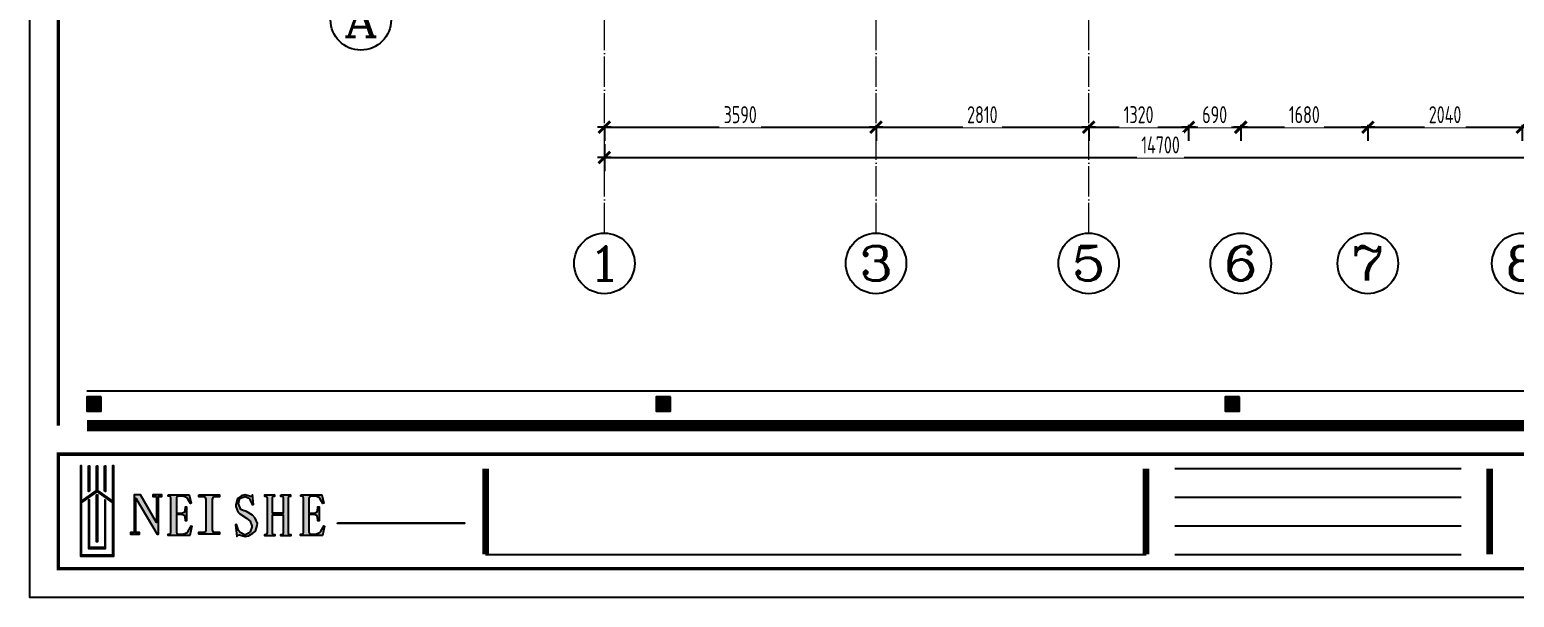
# Model space of a CAD drawing. Header units: inches. Extents: x 72 to 31856, y -22884 to -408.
# Drawn here: x 72 to 19692, y -22884 to -15382 of the extents above; entities that cross this region are included whole.
import ezdxf
from ezdxf.enums import TextEntityAlignment as Align

# ---------------------------------------------------------------- set-up
doc = ezdxf.new("R2010")
doc.units = ezdxf.units.IN
doc.header["$MEASUREMENT"] = 0
doc.linetypes.add('DOTE', pattern=[2.42, 2, -0.2, 0.02, -0.2])
for name, color, linetype in [('15开关布置图-YJ', 2, 'Continuous'), ('AXIS', 1, 'Continuous'), ('AXIS_TEXT', 7, 'Continuous'), ('A图框', 7, 'Continuous'), ('D-ARCHI', 250, 'Continuous'), ('外标注', 50, 'Continuous')]:
    doc.layers.add(name, color=color, linetype=linetype)
doc.styles.add('_TCH_AXIS', font='COMPLEX', dxfattribs={"bigfont": 'GBCBIG'})
doc.styles.add('COMPLEX', font='COMPLEX')
doc.styles.add('HBA-DIMT', font='ARCHS.SHX', dxfattribs={"width": 0.8})
doc.dimstyles.new('HBA_40', dxfattribs={"dimscale": 50, "dimtxt": 2.5, "dimasz": 0.1, "dimexe": 2, "dimexo": 2.5, "dimgap": 0.6, "dimtad": 1, "dimdec": 0, "dimrnd": 5, "dimzin": 0, "dimtxsty": 'HBA-DIMT', "dimblk": 'HBA_DIMENSION_TICK', "dimblk1": 'HBA_DIMENSION_TICK', "dimblk2": 'HBA_DIMENSION_TICK', "dimcen": 0.125, "dimclrd": 44, "dimclre": 44, "dimclrt": 2, "dimadec": 0, "dimazin": 0, "dimtfac": 1, "dimtdec": 0, "dimtix": 1, "dimtmove": 1, "dimatfit": 3, "dimldrblk": 'HBA_Leader_Dot', "dimfxl": 0, "dimtvp": 1, "dimtfill": 1, "dimtolj": 1, "dimtzin": 0, "dimarcsym": 0})

# ---------------------------------------------------------------- blocks, each defined once
blk = doc.blocks.new('HBA_DIMENSION_TICK')
at = {"color": 0, "linetype": 'ByBlock'}
for p, q in [((-10, 0), (0, 0)), ((0, 0), (10, 0))]:
    blk.add_line(p, q, dxfattribs=at)
at = {"color": 50, "linetype": 'ByBlock'}
blk.add_solid([(-10, -7), (-7, -10), (7, 10), (10, 7)], dxfattribs=at)
blk = doc.blocks.new('*D557')
at = {"layer": 'Defpoints', "color": 0, "transparency": 16777216}
for p in [(7667, -16416), (11257, -16416), (11257, -16671)]:
    blk.add_point(p, dxfattribs=at)
at = {"layer": '外标注', "color": 44, "lineweight": -2, "transparency": 16777216}
for p, q in [((7667, -16641), (7667, -16851)), ((7676, -16671), (11248, -16671)), ((11257, -16641), (11257, -16851))]:
    blk.add_line(p, q, dxfattribs=at)
at = {"layer": '外标注', "color": 44, "lineweight": -2, "transparency": 16777216, "xscale": 9, "yscale": 9, "zscale": 9, "rotation": 180}
blk.add_blockref('HBA_DIMENSION_TICK', (7667, -16671), dxfattribs=at)
at = {"layer": '外标注', "color": 44, "lineweight": -2, "transparency": 16777216, "xscale": 9, "yscale": 9, "zscale": 9}
blk.add_blockref('HBA_DIMENSION_TICK', (11257, -16671), dxfattribs=at)
at = {"layer": '外标注', "color": 2, "transparency": 16777216, "insert": (9462, -16505), "char_height": 225, "attachment_point": 5, "style": 'HBA-DIMT', "bg_fill": 3, "box_fill_scale": 1.25, "bg_fill_color": 256, "bg_fill_true_color": 13158600, "bg_fill_transparency": 0}
blk.add_mtext('\\A1;3590', dxfattribs=at)
blk = doc.blocks.new('HBA_Leader_Dot')
at = {"color": 0, "linetype": 'ByBlock'}
blk.add_line((-5, 0), (-10, 0), dxfattribs=at)
at = {"color": 0, "linetype": 'ByBlock', "const_width": 5}
blk.add_lwpolyline([(-2.5, 0, 1), (2.5, 0, 1)], format="xyb", close=True, dxfattribs=at)
blk = doc.blocks.new('*D558')
at = {"layer": 'Defpoints', "color": 0, "transparency": 16777216}
for p in [(11257, -16416), (14067, -16416), (14067, -16671)]:
    blk.add_point(p, dxfattribs=at)
at = {"layer": '外标注', "color": 44, "lineweight": -2, "transparency": 16777216}
for p, q in [((11257, -16641), (11257, -16851)), ((11266, -16671), (14058, -16671)), ((14067, -16641), (14067, -16851))]:
    blk.add_line(p, q, dxfattribs=at)
at = {"layer": '外标注', "color": 44, "lineweight": -2, "transparency": 16777216, "xscale": 9, "yscale": 9, "zscale": 9, "rotation": 180}
blk.add_blockref('HBA_DIMENSION_TICK', (11257, -16671), dxfattribs=at)
at = {"layer": '外标注', "color": 44, "lineweight": -2, "transparency": 16777216, "xscale": 9, "yscale": 9, "zscale": 9}
blk.add_blockref('HBA_DIMENSION_TICK', (14067, -16671), dxfattribs=at)
at = {"layer": '外标注', "color": 2, "transparency": 16777216, "insert": (12662, -16505), "char_height": 225, "attachment_point": 5, "style": 'HBA-DIMT', "bg_fill": 3, "box_fill_scale": 1.25, "bg_fill_color": 256, "bg_fill_true_color": 13158600, "bg_fill_transparency": 0}
blk.add_mtext('\\A1;2810', dxfattribs=at)
blk = doc.blocks.new('*D559')
at = {"layer": 'Defpoints', "color": 0, "transparency": 16777216}
for p in [(14067, -16416), (15387, -16416), (15387, -16671)]:
    blk.add_point(p, dxfattribs=at)
at = {"layer": '外标注', "color": 44, "lineweight": -2, "transparency": 16777216}
for p, q in [((14067, -16641), (14067, -16851)), ((14076, -16671), (15378, -16671)), ((15387, -16641), (15387, -16851))]:
    blk.add_line(p, q, dxfattribs=at)
at = {"layer": '外标注', "color": 44, "lineweight": -2, "transparency": 16777216, "xscale": 9, "yscale": 9, "zscale": 9, "rotation": 180}
blk.add_blockref('HBA_DIMENSION_TICK', (14067, -16671), dxfattribs=at)
at = {"layer": '外标注', "color": 44, "lineweight": -2, "transparency": 16777216, "xscale": 9, "yscale": 9, "zscale": 9}
blk.add_blockref('HBA_DIMENSION_TICK', (15387, -16671), dxfattribs=at)
at = {"layer": '外标注', "color": 2, "transparency": 16777216, "insert": (14727, -16505), "char_height": 225, "attachment_point": 5, "style": 'HBA-DIMT', "bg_fill": 3, "box_fill_scale": 1.25, "bg_fill_color": 256, "bg_fill_true_color": 13158600, "bg_fill_transparency": 0}
blk.add_mtext('\\A1;1320', dxfattribs=at)
blk = doc.blocks.new('*D560')
at = {"layer": 'Defpoints', "color": 0, "transparency": 16777216}
for p in [(15387, -16416), (16077, -16416), (16077, -16671)]:
    blk.add_point(p, dxfattribs=at)
at = {"layer": '外标注', "color": 44, "lineweight": -2, "transparency": 16777216}
for p, q in [((15387, -16641), (15387, -16851)), ((15396, -16671), (16068, -16671)), ((16077, -16641), (16077, -16851))]:
    blk.add_line(p, q, dxfattribs=at)
at = {"layer": '外标注', "color": 44, "lineweight": -2, "transparency": 16777216, "xscale": 9, "yscale": 9, "zscale": 9, "rotation": 180}
blk.add_blockref('HBA_DIMENSION_TICK', (15387, -16671), dxfattribs=at)
at = {"layer": '外标注', "color": 44, "lineweight": -2, "transparency": 16777216, "xscale": 9, "yscale": 9, "zscale": 9}
blk.add_blockref('HBA_DIMENSION_TICK', (16077, -16671), dxfattribs=at)
at = {"layer": '外标注', "color": 2, "transparency": 16777216, "insert": (15732, -16505), "char_height": 225, "attachment_point": 5, "style": 'HBA-DIMT', "bg_fill": 3, "box_fill_scale": 1.25, "bg_fill_color": 256, "bg_fill_true_color": 13158600, "bg_fill_transparency": 0}
blk.add_mtext('\\A1;690', dxfattribs=at)
blk = doc.blocks.new('*D561')
at = {"layer": 'Defpoints', "color": 0, "transparency": 16777216}
for p in [(16077, -16416), (17757, -16416), (17757, -16671)]:
    blk.add_point(p, dxfattribs=at)
at = {"layer": '外标注', "color": 44, "lineweight": -2, "transparency": 16777216}
for p, q in [((16077, -16641), (16077, -16851)), ((16086, -16671), (17748, -16671)), ((17757, -16641), (17757, -16851))]:
    blk.add_line(p, q, dxfattribs=at)
at = {"layer": '外标注', "color": 44, "lineweight": -2, "transparency": 16777216, "xscale": 9, "yscale": 9, "zscale": 9, "rotation": 180}
blk.add_blockref('HBA_DIMENSION_TICK', (16077, -16671), dxfattribs=at)
at = {"layer": '外标注', "color": 44, "lineweight": -2, "transparency": 16777216, "xscale": 9, "yscale": 9, "zscale": 9}
blk.add_blockref('HBA_DIMENSION_TICK', (17757, -16671), dxfattribs=at)
at = {"layer": '外标注', "color": 2, "transparency": 16777216, "insert": (16917, -16505), "char_height": 225, "attachment_point": 5, "style": 'HBA-DIMT', "bg_fill": 3, "box_fill_scale": 1.25, "bg_fill_color": 256, "bg_fill_true_color": 13158600, "bg_fill_transparency": 0}
blk.add_mtext('\\A1;1680', dxfattribs=at)
blk = doc.blocks.new('*D562')
at = {"layer": 'Defpoints', "color": 0, "transparency": 16777216}
for p in [(17757, -16416), (19797, -16416), (19797, -16671)]:
    blk.add_point(p, dxfattribs=at)
at = {"layer": '外标注', "color": 44, "lineweight": -2, "transparency": 16777216}
for p, q in [((17757, -16641), (17757, -16851)), ((17766, -16671), (19788, -16671)), ((19797, -16641), (19797, -16851))]:
    blk.add_line(p, q, dxfattribs=at)
at = {"layer": '外标注', "color": 44, "lineweight": -2, "transparency": 16777216, "xscale": 9, "yscale": 9, "zscale": 9, "rotation": 180}
blk.add_blockref('HBA_DIMENSION_TICK', (17757, -16671), dxfattribs=at)
at = {"layer": '外标注', "color": 44, "lineweight": -2, "transparency": 16777216, "xscale": 9, "yscale": 9, "zscale": 9}
blk.add_blockref('HBA_DIMENSION_TICK', (19797, -16671), dxfattribs=at)
at = {"layer": '外标注', "color": 2, "transparency": 16777216, "insert": (18777, -16505), "char_height": 225, "attachment_point": 5, "style": 'HBA-DIMT', "bg_fill": 3, "box_fill_scale": 1.25, "bg_fill_color": 256, "bg_fill_true_color": 13158600, "bg_fill_transparency": 0}
blk.add_mtext('\\A1;2040', dxfattribs=at)
blk = doc.blocks.new('*D565')
at = {"layer": 'Defpoints', "color": 0, "transparency": 16777216}
for p in [(7667, -16671), (22367, -16671), (22367, -17071)]:
    blk.add_point(p, dxfattribs=at)
at = {"layer": '外标注', "color": 44, "lineweight": -2, "transparency": 16777216}
for p, q in [((7667, -16896), (7667, -17251)), ((22367, -16896), (22367, -17251)), ((7676, -17071), (22358, -17071))]:
    blk.add_line(p, q, dxfattribs=at)
at = {"layer": '外标注', "color": 44, "lineweight": -2, "transparency": 16777216, "xscale": 9, "yscale": 9, "zscale": 9, "rotation": 180}
blk.add_blockref('HBA_DIMENSION_TICK', (7667, -17071), dxfattribs=at)
at = {"layer": '外标注', "color": 44, "lineweight": -2, "transparency": 16777216, "xscale": 9, "yscale": 9, "zscale": 9}
blk.add_blockref('HBA_DIMENSION_TICK', (22367, -17071), dxfattribs=at)
at = {"layer": '外标注', "color": 2, "transparency": 16777216, "insert": (15017, -16905), "char_height": 225, "attachment_point": 5, "style": 'HBA-DIMT', "bg_fill": 3, "box_fill_scale": 1.25, "bg_fill_color": 256, "bg_fill_true_color": 13158600, "bg_fill_transparency": 0}
blk.add_mtext('\\A1;14700', dxfattribs=at)
blk = doc.blocks.new('_AXISO')
blk.add_circle((0, 0), 0.5)
at = {"layer": 'AXIS_TEXT', "style": 'COMPLEX', "width": 1.041667}
blk.add_attdef('A', text='', height=0.56, dxfattribs=at).set_placement((-0.25, -0.28), (0.25, -0.28), align=Align.FIT)
blk = doc.blocks.new('gegwe')
h = blk.add_hatch(color=9)
h.paths.add_polyline_path([(189652, -49616), (189652, -49028), (189629, -49028), (189629, -49617), (189269, -49867), (189269, -49028), (189267, -49028), (189246, -49028), (189246, -51182), (190039, -51182), (190039, -49027), (190014, -49027), (190014, -49865), (190014, -49868)])
h.paths.add_polyline_path([(190014, -49898), (190014, -51161), (189269, -51161), (189269, -49898), (189642, -49636)], flags=16)
h.paths.add_polyline_path([(189641, -49706), (189653, -49716), (189653, -50844), (189629, -50844), (189629, -49716)], flags=0)
h.paths.add_polyline_path([(189825, -49834), (189847, -49852), (189847, -51000), (189439, -51000), (189439, -49849), (189461, -49834), (189461, -50979), (189825, -50979)], flags=0)
h.paths.add_polyline_path([(189439, -49636), (189459, -49620), (189459, -49028), (189439, -49028)], flags=17)
h.paths.add_polyline_path([(189822, -49620), (189847, -49637), (189847, -49027), (189822, -49027)])
at = {"color": 9}
for points in [[(189267, -49028), (189246, -49028), (189246, -51182), (190039, -51182), (190039, -49027), (190014, -49027), (190014, -49865), (190014, -49868)], [(189269, -49867), (189269, -49028), (189267, -49028)], [(189269, -49867), (189629, -49617), (189629, -49028)], [(189439, -49028), (189459, -49028), (189459, -49620), (189439, -49636), (189439, -49028)], [(189629, -49028), (189650, -49028), (189652, -49028), (189652, -49616), (190014, -49868)], [(190014, -49898), (189642, -49636), (189269, -49898)], [(190014, -49898), (190014, -51161), (189269, -51161), (189269, -49898)], [(189439, -49849), (189439, -51000), (189847, -51000), (189847, -49852), (189825, -49834), (189825, -50979), (189461, -50979), (189461, -49834), (189461, -49834), (189439, -49849)], [(189641, -49706), (189653, -49716), (189653, -50844), (189629, -50844), (189629, -49716), (189641, -49706)]]:
    blk.add_lwpolyline(points, dxfattribs=at)
blk.add_lwpolyline([(189822, -49027), (189842, -49027), (189847, -49027), (189847, -49637), (189822, -49620), (189822, -49027)], close=True, dxfattribs=at)
blk = doc.blocks.new('gegeg')
at = {"layer": 'A图框'}
h = blk.add_hatch(color=256, dxfattribs=at)
h.dxf.hatch_style = 1
h.paths.add_polyline_path([(133887, -57733), (134062, -57733), (134062, -57558), (133887, -57558)])
h = blk.add_hatch(color=256, dxfattribs=at)
h.dxf.hatch_style = 1
h.paths.add_polyline_path([(140844, -57733), (141019, -57733), (141019, -57558), (140844, -57558)])
h = blk.add_hatch(color=256, dxfattribs=at)
h.dxf.hatch_style = 1
h.paths.add_polyline_path([(147800, -57733), (147975, -57733), (147975, -57558), (147800, -57558)])
for points in [[(134739, -58777), (134739, -59093), (134540, -58756), (134463, -58756), (134463, -59217), (134420, -59217), (134420, -59237), (134529, -59237), (134529, -59217), (134483, -59217), (134483, -58794), (134745, -59237), (134761, -59237), (134761, -58777), (134804, -58777), (134804, -58756), (134693, -58756), (134693, -58777)], [(134914, -59212), (134909, -59229), (134893, -59235), (134879, -59235), (134879, -59253), (135145, -59253), (135170, -59139), (135158, -59133), (135153, -59151), (135121, -59209), (135116, -59214), (135061, -59235), (135000, -59235), (134986, -59229), (134980, -59212), (134980, -58994), (135047, -58994), (135082, -59011), (135091, -59061), (135091, -59073), (135105, -59073), (135105, -58901), (135091, -58901), (135091, -58919), (135082, -58962), (135047, -58977), (134980, -58977), (134980, -58796), (134986, -58779), (135000, -58774), (135065, -58773), (135114, -58794), (135151, -58861), (135163, -58855), (135137, -58756), (134881, -58756), (134881, -58773), (134893, -58773), (134909, -58779), (134914, -58797)], [(135417, -58811), (135426, -58787), (135445, -58779), (135506, -58779), (135506, -58756), (135256, -58756), (135256, -58779), (135317, -58779), (135338, -58787), (135344, -58810), (135344, -59182), (135339, -59205), (135316, -59213), (135256, -59213), (135256, -59237), (135506, -59237), (135506, -59213), (135446, -59213), (135427, -59206), (135417, -59182)], [(135837, -59038), (135882, -59078), (135903, -59132), (135902, -59152), (135881, -59208), (135872, -59220), (135825, -59243), (135813, -59242), (135761, -59214), (135741, -59189), (135716, -59118), (135702, -59123), (135721, -59263), (135737, -59248), (135751, -59243), (135823, -59263), (135863, -59257), (135916, -59223), (135949, -59199), (135968, -59131), (135971, -59105), (135945, -59040), (135909, -59002), (135837, -58960), (135798, -58947), (135768, -58935), (135738, -58864), (135753, -58809), (135762, -58797), (135809, -58778), (135816, -58777), (135869, -58797), (135880, -58811), (135910, -58880), (135922, -58873), (135912, -58756), (135903, -58771), (135889, -58777), (135860, -58765), (135816, -58756), (135782, -58762), (135736, -58794), (135724, -58813), (135707, -58877), (135707, -58896), (135730, -58964), (135755, -58986)], [(136289, -59003), (136289, -59216), (136284, -59234), (136268, -59240), (136256, -59240), (136256, -59258), (136379, -59258), (136379, -59240), (136367, -59240), (136353, -59234), (136346, -59218), (136346, -58797), (136353, -58780), (136367, -58774), (136377, -58774), (136377, -58756), (136258, -58756), (136258, -58774), (136268, -58774), (136284, -58780), (136289, -58797), (136289, -58975), (136150, -58975), (136150, -58797), (136157, -58780), (136172, -58774), (136180, -58774), (136180, -58756), (136062, -58756), (136062, -58774), (136072, -58774), (136088, -58780), (136093, -58797), (136093, -59216), (136088, -59234), (136072, -59240), (136060, -59240), (136060, -59258), (136183, -59258), (136183, -59240), (136171, -59240), (136157, -59235), (136150, -59217), (136150, -59003)], [(136534, -59212), (136530, -59229), (136514, -59235), (136499, -59235), (136499, -59253), (136765, -59253), (136791, -59139), (136779, -59133), (136774, -59151), (136742, -59209), (136736, -59214), (136681, -59235), (136621, -59235), (136607, -59229), (136600, -59212), (136600, -58994), (136667, -58994), (136702, -59011), (136711, -59061), (136711, -59073), (136725, -59073), (136725, -58901), (136711, -58901), (136711, -58919), (136702, -58962), (136668, -58977), (136600, -58977), (136600, -58796), (136606, -58779), (136620, -58774), (136686, -58773), (136734, -58794), (136771, -58861), (136783, -58855), (136758, -58756), (136502, -58756), (136502, -58773), (136513, -58773), (136530, -58779), (136534, -58797)], [(138503, -59104), (138503, -59096), (136951, -59096), (136951, -59104)]]:
    blk.add_hatch(color=256, dxfattribs=at).paths.add_polyline_path(points)
for p, q in [((133887, -57482), (161887, -57482)), ((147184, -58433), (150684, -58433)), ((147184, -58783), (150684, -58783)), ((147184, -59133), (150684, -59133)), ((138761, -59483), (146834, -59483)), ((147184, -59483), (150684, -59483))]:
    blk.add_line(p, q, dxfattribs=at)
for points in [[(162587, -39218), (162587, -60008), (133187, -60008), (133187, -39218)], [(134062, -57558), (133887, -57558), (133887, -57733), (134062, -57733)], [(141019, -57558), (140844, -57558), (140844, -57733), (141019, -57733)], [(147975, -57558), (147800, -57558), (147800, -57733), (147975, -57733)], [(134739, -58777), (134739, -59093), (134540, -58756), (134463, -58756), (134463, -59217), (134420, -59217), (134420, -59237), (134529, -59237), (134529, -59217), (134483, -59217), (134483, -58794), (134745, -59237), (134761, -59237), (134761, -58777), (134804, -58777), (134804, -58756), (134693, -58756), (134693, -58777), (134739, -58777)], [(135256, -58756), (135506, -58756), (135506, -58779), (135445, -58779), (135426, -58787), (135417, -58811), (135417, -59182), (135427, -59206), (135446, -59213), (135506, -59213), (135506, -59237), (135256, -59237), (135256, -59213), (135316, -59213), (135339, -59205), (135344, -59182), (135344, -58810), (135338, -58787), (135317, -58779), (135256, -58779), (135256, -58756)], [(136951, -59096), (138503, -59096), (138503, -59104), (136951, -59104)]]:
    blk.add_lwpolyline(points, close=True, dxfattribs=at)
for points, const_width in [([(133537, -57908), (133537, -42755)], 42), ([(161887, -57908), (133887, -57908)], 140), ([(138761, -58433), (138761, -59483)], 84), ([(146834, -58433), (146834, -59483)], 84), ([(151034, -58433), (151034, -59483)], 84)]:
    blk.add_lwpolyline(points, dxfattribs=dict(at, const_width=const_width))
at = {"layer": 'A图框', "const_width": 42}
blk.add_lwpolyline([(133537, -58258), (162237, -58258), (162237, -59658), (133537, -59658)], close=True, dxfattribs=at)
at = {"layer": 'A图框'}
for points in [[(134882, -58756), (135137, -58756), (135163, -58855), (135151, -58861), (135116, -58798), (135112, -58793), (135065, -58773), (135000, -58774), (134986, -58779), (134980, -58796), (134980, -58977), (135047, -58977), (135082, -58962), (135091, -58919), (135091, -58901), (135105, -58901), (135105, -59073), (135091, -59073), (135091, -59061), (135082, -59011), (135047, -58994), (134980, -58994), (134980, -59212), (134986, -59229), (135000, -59235), (135061, -59235), (135116, -59214), (135121, -59209), (135153, -59151), (135158, -59133), (135170, -59139), (135145, -59253), (134879, -59253), (134879, -59235), (134893, -59235), (134909, -59229), (134914, -59212), (134914, -58797), (134909, -58779), (134893, -58773), (134881, -58773), (134881, -58756)], [(135910, -58880), (135922, -58873), (135912, -58756), (135903, -58771), (135889, -58777), (135860, -58765), (135816, -58756), (135782, -58762), (135736, -58794), (135724, -58813), (135707, -58877), (135707, -58896), (135730, -58964), (135755, -58986), (135837, -59038), (135882, -59078), (135903, -59132), (135902, -59152), (135881, -59208), (135872, -59220), (135825, -59243), (135813, -59242), (135761, -59214), (135741, -59189), (135716, -59118), (135702, -59123), (135721, -59263), (135737, -59248), (135751, -59243), (135823, -59263), (135863, -59257), (135916, -59223), (135949, -59199), (135968, -59131), (135971, -59105), (135945, -59040), (135909, -59002), (135837, -58960), (135798, -58947), (135768, -58935), (135738, -58864), (135753, -58809), (135762, -58797), (135809, -58778), (135816, -58777), (135869, -58797), (135880, -58811), (135910, -58880)], [(136258, -58756), (136377, -58756), (136377, -58774), (136367, -58774), (136353, -58780), (136346, -58797), (136346, -59218), (136353, -59234), (136367, -59240), (136379, -59240), (136379, -59258), (136256, -59258), (136256, -59240), (136268, -59240), (136284, -59234), (136289, -59216), (136289, -59003), (136150, -59003), (136150, -59217), (136157, -59235), (136171, -59240), (136183, -59240), (136183, -59258), (136060, -59258), (136060, -59240), (136072, -59240), (136088, -59234), (136093, -59216), (136093, -58797), (136088, -58780), (136072, -58774), (136062, -58774), (136062, -58756), (136180, -58756), (136180, -58774), (136172, -58774), (136157, -58780), (136150, -58797), (136150, -58975), (136289, -58975), (136289, -58797), (136284, -58780), (136268, -58774), (136258, -58774), (136258, -58756)], [(136502, -58756), (136758, -58756), (136783, -58855), (136771, -58861), (136736, -58798), (136732, -58793), (136686, -58773), (136620, -58774), (136606, -58779), (136600, -58796), (136600, -58977), (136668, -58977), (136702, -58962), (136711, -58919), (136711, -58901), (136725, -58901), (136725, -59073), (136711, -59073), (136711, -59061), (136702, -59011), (136667, -58994), (136600, -58994), (136600, -59212), (136607, -59229), (136621, -59235), (136681, -59235), (136736, -59214), (136742, -59209), (136774, -59151), (136779, -59133), (136791, -59139), (136765, -59253), (136499, -59253), (136499, -59235), (136514, -59235), (136530, -59229), (136534, -59212), (136534, -58797), (136530, -58779), (136513, -58773), (136502, -58773), (136502, -58756)]]:
    blk.add_lwpolyline(points, dxfattribs=at)
at = {"layer": '15开关布置图-YJ', "color": 2, "xscale": 0.5119999999988067, "yscale": 0.5119999999988067, "zscale": 0.5119999999988067}
blk.add_blockref('gegwe', (36914, -33299), dxfattribs=at)

msp = doc.modelspace()

# ---------------------------------------------------------------- block references
at = {"layer": 'AXIS'}
ref = msp.add_blockref('_AXISO', (4447.5, -15251.1), dxfattribs=dict(at, xscale=800, yscale=800, zscale=800))
ref.add_attrib('A', 'A', dxfattribs={"layer": 'AXIS_TEXT', "height": 452.5, "style": '_TCH_AXIS', "width": 1.3125}).set_placement((4221.3, -15477.4), (4673.8, -15477.4), align=Align.FIT)
ref = msp.add_blockref('_AXISO', (7667.3, -18471.1), dxfattribs=dict(at, xscale=800, yscale=800, zscale=800))
ref.add_attrib('A', '1', dxfattribs={"layer": 'AXIS_TEXT', "height": 452.5, "style": '_TCH_AXIS', "width": 4.2}).set_placement((7441.1, -18697.4), (7893.6, -18697.4), align=Align.FIT)
ref = msp.add_blockref('_AXISO', (11257, -18471.1), dxfattribs=dict(at, xscale=800, yscale=800, zscale=800))
ref.add_attrib('A', '3', dxfattribs={"layer": 'AXIS_TEXT', "height": 452.5, "style": '_TCH_AXIS', "width": 1.5}).set_placement((11030.8, -18697.4), (11483.3, -18697.4), align=Align.FIT)
ref = msp.add_blockref('_AXISO', (14067, -18471.1), dxfattribs=dict(at, xscale=800, yscale=800, zscale=800))
ref.add_attrib('A', '5', dxfattribs={"layer": 'AXIS_TEXT', "height": 452.5, "style": '_TCH_AXIS', "width": 1.5}).set_placement((13840.8, -18697.4), (14293.3, -18697.4), align=Align.FIT)
ref = msp.add_blockref('_AXISO', (16077, -18471.1), dxfattribs=dict(at, xscale=800, yscale=800, zscale=800))
ref.add_attrib('A', '6', dxfattribs={"layer": 'AXIS_TEXT', "height": 452.5, "style": '_TCH_AXIS', "width": 1.615385}).set_placement((15850.8, -18697.4), (16303.3, -18697.4), align=Align.FIT)
ref = msp.add_blockref('_AXISO', (17757, -18471.1), dxfattribs=dict(at, xscale=800, yscale=800, zscale=800))
ref.add_attrib('A', '7', dxfattribs={"layer": 'AXIS_TEXT', "height": 452.5, "style": '_TCH_AXIS', "width": 1.5}).set_placement((17530.8, -18697.4), (17983.3, -18697.4), align=Align.FIT)
ref = msp.add_blockref('_AXISO', (19797, -18471.1), dxfattribs=dict(at, xscale=800, yscale=800, zscale=800))
ref.add_attrib('A', '8', dxfattribs={"layer": 'AXIS_TEXT', "height": 452.5, "style": '_TCH_AXIS', "width": 1.5}).set_placement((19570.8, -18697.4), (20023.3, -18697.4), align=Align.FIT)

# ---------------------------------------------------------------- dimensions: what is measured, and where the dimension line sits
at = {"layer": '外标注'}
dim = msp.add_linear_dim(base=(11257, -16671.1), p1=(7667.3, -16416.1), p2=(11257, -16416.1), dimstyle='HBA_40', override={"dimscale": 90, "dimfxl": 200, "dimfxlon": 1}, dxfattribs=at)
dim.commit()
dim.dimension.update_dxf_attribs({"geometry": '*D557', "text_midpoint": (9462.2, -16504.6)})

# ---------------------------------------------------------------- next in the draw order: dimensions: what is measured, and where the dimension line sits
dim = msp.add_linear_dim(base=(14067, -16671.1), p1=(11257, -16416.1), p2=(14067, -16416.1), dimstyle='HBA_40', override={"dimscale": 90, "dimfxl": 200, "dimfxlon": 1}, dxfattribs=at)
dim.commit()
dim.dimension.update_dxf_attribs({"geometry": '*D558', "text_midpoint": (12662, -16504.6)})

# ---------------------------------------------------------------- next in the draw order: dimensions: what is measured, and where the dimension line sits
dim = msp.add_linear_dim(base=(15387, -16671.1), p1=(14067, -16416.1), p2=(15387, -16416.1), dimstyle='HBA_40', override={"dimscale": 90, "dimfxl": 200, "dimfxlon": 1}, dxfattribs=at)
dim.commit()
dim.dimension.update_dxf_attribs({"geometry": '*D559', "text_midpoint": (14727, -16504.6)})

# ---------------------------------------------------------------- next in the draw order: dimensions: what is measured, and where the dimension line sits
dim = msp.add_linear_dim(base=(16077, -16671.1), p1=(15387, -16416.1), p2=(16077, -16416.1), dimstyle='HBA_40', override={"dimscale": 90, "dimfxl": 200, "dimfxlon": 1}, dxfattribs=at)
dim.commit()
dim.dimension.update_dxf_attribs({"geometry": '*D560', "text_midpoint": (15732, -16504.6)})

# ---------------------------------------------------------------- next in the draw order: dimensions: what is measured, and where the dimension line sits
dim = msp.add_linear_dim(base=(17757, -16671.1), p1=(16077, -16416.1), p2=(17757, -16416.1), dimstyle='HBA_40', override={"dimscale": 90, "dimfxl": 200, "dimfxlon": 1}, dxfattribs=at)
dim.commit()
dim.dimension.update_dxf_attribs({"geometry": '*D561', "text_midpoint": (16917, -16504.6)})

# ---------------------------------------------------------------- next in the draw order: dimensions: what is measured, and where the dimension line sits
dim = msp.add_linear_dim(base=(19797, -16671.1), p1=(17757, -16416.1), p2=(19797, -16416.1), dimstyle='HBA_40', override={"dimscale": 90, "dimfxl": 200, "dimfxlon": 1}, dxfattribs=at)
dim.commit()
dim.dimension.update_dxf_attribs({"geometry": '*D562', "text_midpoint": (18777, -16504.6)})

# ---------------------------------------------------------------- next in the draw order: dimensions: what is measured, and where the dimension line sits
dim = msp.add_linear_dim(base=(22367.3, -17071.1), p1=(7667.3, -16671.1), p2=(22367.3, -16671.1), dimstyle='HBA_40', override={"dimscale": 90, "dimfxl": 200, "dimfxlon": 1}, dxfattribs=at)
dim.commit()
dim.dimension.update_dxf_attribs({"geometry": '*D565', "text_midpoint": (15017.3, -16904.6)})

# ---------------------------------------------------------------- next in the draw order: linework, layer by layer
at = {"layer": 'D-ARCHI', "color": 251, "linetype": 'DOTE', "lineweight": 5, "ltscale": 200}
for p, q in [((7667.3, -18071.1), (7667.3, -3122.5)), ((11257, -18071.1), (11257, -11742.8)), ((14067, -18071.1), (14067, -11742.8))]:
    msp.add_line(p, q, dxfattribs=at)

# ---------------------------------------------------------------- next in the draw order: block references
at = {"layer": '15开关布置图-YJ', "color": 2, "xscale": 1.081091401797356, "yscale": 1.081091401797356, "zscale": 1.081091401797356}
msp.add_blockref('gegeg', (-143915.6, 41989.4), dxfattribs=at)

doc.saveas('drawing.dxf')
